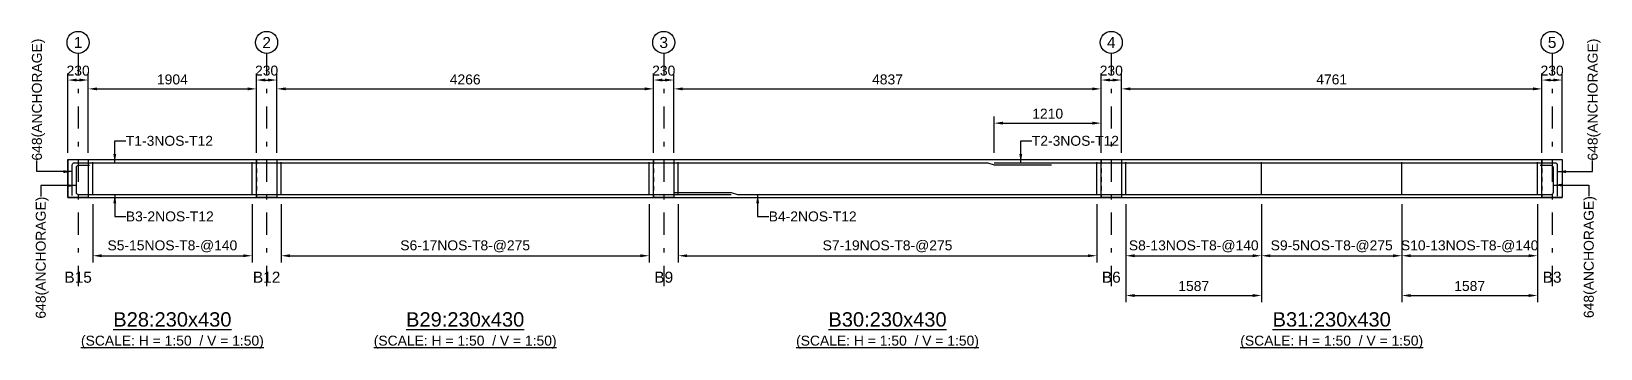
# Model space of a CAD drawing. Header units: inches. Extents: x -828 to 82836, y -189200 to 1700.
# Drawn here: x -828 to 34704, y -180675 to -173500 of the extents above; entities that cross this region are included whole.
import ezdxf
from ezdxf.enums import TextEntityAlignment as Align

# ---------------------------------------------------------------- set-up
doc = ezdxf.new("R2010")
doc.units = ezdxf.units.IN
doc.header["$LTSCALE"] = 1000
doc.header["$MEASUREMENT"] = 0
doc.linetypes.add('SCCenter', pattern=[1.2, 0.5, -0.3, 0.1, -0.3])
doc.linetypes.add('SCHidden', pattern=[0.2, 0.1, -0.1])
for name, color, linetype in [('Concrete Line', 2, 'Continuous'), ('Dimension', 31, 'Continuous'), ('Grid', 8, 'Continuous'), ('Labels', 4, 'Continuous'), ('Labels_Support', 4, 'Continuous'), ('Link', 225, 'Continuous'), ('Reinforcement', 4, 'Continuous'), ('Text', 31, 'Continuous')]:
    doc.layers.add(name, color=color, linetype=linetype)
doc.styles.add('SC-SansSerif', font='SansSerif')
doc.styles.get("Standard").update_dxf_attribs({"font": 'txt.shx'})
doc.dimstyles.new('SCBBSDimStyl', dxfattribs={"dimtxt": 225, "dimasz": 200, "dimexe": 150, "dimexo": 150, "dimgap": 100, "dimtad": 1, "dimtoh": 1, "dimdec": 0, "dimzin": 0, "dimdsep": 46, "dimtxsty": 'SC-SansSerif', "dimcen": 0.09, "dimclrd": 8, "dimclre": 8, "dimclrt": 31, "dimadec": 0, "dimazin": 0, "dimtfac": 1, "dimtdec": 0, "dimtix": 1, "dimtofl": 0, "dimtmove": 0, "dimatfit": 3, "dimfxl": 1, "dimtolj": 1, "dimtzin": 0, "dimarcsym": 0})
doc.dimstyles.get("Standard").update_dxf_attribs({"dimtxt": 0.18, "dimasz": 200, "dimexe": 0.18, "dimexo": 0.0625, "dimgap": 0.09, "dimtad": 0, "dimtih": 1, "dimtoh": 1, "dimdec": 4, "dimzin": 0, "dimdsep": 46, "dimtxsty": 'Standard', "dimcen": 0.09, "dimadec": 0, "dimazin": 0, "dimtfac": 1, "dimtdec": 4, "dimtofl": 0, "dimtmove": 0, "dimatfit": 3, "dimfxl": 1, "dimtolj": 1, "dimtzin": 0, "dimarcsym": 0})

# ---------------------------------------------------------------- blocks, each defined once
blk = doc.blocks.new('*D130')
at = {"color": 8, "linetype": 'ByBlock', "lineweight": -2}
for p, q in [((560, -177410), (560, -178725)), ((4168, -177410), (4168, -178725)), ((760, -178575), (3968, -178575))]:
    blk.add_line(p, q, dxfattribs=at)
at = {"color": 8}
for points in [[(560, -178575), (760, -178542), (760, -178608)], [(4168, -178575), (3968, -178608), (3968, -178542)]]:
    blk.add_solid(points, dxfattribs=at)
at = {"layer": 'DEFPOINTS', "color": 31}
for p in [(560, -177260), (4168, -177260), (560, -178575)]:
    blk.add_point(p, dxfattribs=at)
at = {"color": 31, "insert": (2364, -178362), "char_height": 225, "attachment_point": 5, "style": 'SC-SansSerif'}
blk.add_mtext('\\A1;S5-15NOS-T8-@140', dxfattribs=at)
blk = doc.blocks.new('*D131')
at = {"color": 8, "linetype": 'ByBlock', "lineweight": -2}
for p, q in [((4828, -177410), (4828, -178725)), ((13160, -177410), (13160, -178725)), ((5028, -178575), (12960, -178575))]:
    blk.add_line(p, q, dxfattribs=at)
at = {"color": 8}
for points in [[(4828, -178575), (5028, -178542), (5028, -178608)], [(13160, -178575), (12960, -178608), (12960, -178542)]]:
    blk.add_solid(points, dxfattribs=at)
at = {"layer": 'DEFPOINTS', "color": 31}
for p in [(4828, -177260), (13160, -177260), (4828, -178575)]:
    blk.add_point(p, dxfattribs=at)
at = {"color": 31, "insert": (8994, -178362), "char_height": 225, "attachment_point": 5, "style": 'SC-SansSerif'}
blk.add_mtext('\\A1;S6-17NOS-T8-@275', dxfattribs=at)
blk = doc.blocks.new('*D132')
at = {"color": 8, "linetype": 'ByBlock', "lineweight": -2}
for p, q in [((13820, -177410), (13820, -178725)), ((23294, -177410), (23294, -178725)), ((14020, -178575), (23094, -178575))]:
    blk.add_line(p, q, dxfattribs=at)
at = {"color": 8}
for points in [[(13820, -178575), (14020, -178542), (14020, -178608)], [(23294, -178575), (23094, -178608), (23094, -178542)]]:
    blk.add_solid(points, dxfattribs=at)
at = {"layer": 'DEFPOINTS', "color": 31}
for p in [(13820, -177260), (23294, -177260), (13820, -178575)]:
    blk.add_point(p, dxfattribs=at)
at = {"color": 31, "insert": (18557, -178362), "char_height": 225, "attachment_point": 5, "style": 'SC-SansSerif'}
blk.add_mtext('\\A1;S7-19NOS-T8-@275', dxfattribs=at)
blk = doc.blocks.new('*D133')
at = {"color": 8, "linetype": 'ByBlock', "lineweight": -2}
for p, q in [((23954, -177410), (23954, -178725)), ((27028, -177410), (27028, -178725)), ((24154, -178575), (26828, -178575))]:
    blk.add_line(p, q, dxfattribs=at)
at = {"color": 8}
for points in [[(23954, -178575), (24154, -178542), (24154, -178608)], [(27028, -178575), (26828, -178608), (26828, -178542)]]:
    blk.add_solid(points, dxfattribs=at)
at = {"layer": 'DEFPOINTS', "color": 31}
for p in [(23954, -177260), (27028, -177260), (23954, -178575)]:
    blk.add_point(p, dxfattribs=at)
at = {"color": 31, "insert": (25491, -178362), "char_height": 225, "attachment_point": 5, "style": 'SC-SansSerif'}
blk.add_mtext('\\A1;S8-13NOS-T8-@140', dxfattribs=at)
blk = doc.blocks.new('*D134')
at = {"color": 8, "linetype": 'ByBlock', "lineweight": -2}
for p, q in [((23954, -177410), (23954, -179625)), ((27028, -177410), (27028, -179625)), ((24154, -179475), (26828, -179475))]:
    blk.add_line(p, q, dxfattribs=at)
at = {"color": 8}
for points in [[(23954, -179475), (24154, -179442), (24154, -179508)], [(27028, -179475), (26828, -179508), (26828, -179442)]]:
    blk.add_solid(points, dxfattribs=at)
at = {"layer": 'DEFPOINTS', "color": 31}
for p in [(23954, -177260), (27028, -177260), (23954, -179475)]:
    blk.add_point(p, dxfattribs=at)
at = {"color": 31, "insert": (25491, -179262), "char_height": 225, "attachment_point": 5, "style": 'SC-SansSerif'}
blk.add_mtext('\\A1;1587', dxfattribs=at)
blk = doc.blocks.new('*D135')
at = {"color": 8, "linetype": 'ByBlock', "lineweight": -2}
for p, q in [((27028, -177410), (27028, -178725)), ((30202, -177410), (30202, -178725)), ((27228, -178575), (30002, -178575))]:
    blk.add_line(p, q, dxfattribs=at)
at = {"color": 8}
for points in [[(27028, -178575), (27228, -178542), (27228, -178608)], [(30202, -178575), (30002, -178608), (30002, -178542)]]:
    blk.add_solid(points, dxfattribs=at)
at = {"layer": 'DEFPOINTS', "color": 31}
for p in [(27028, -177260), (30202, -177260), (27028, -178575)]:
    blk.add_point(p, dxfattribs=at)
at = {"color": 31, "insert": (28615, -178362), "char_height": 225, "attachment_point": 5, "style": 'SC-SansSerif'}
blk.add_mtext('\\A1;S9-5NOS-T8-@275', dxfattribs=at)
blk = doc.blocks.new('*D136')
at = {"color": 8, "linetype": 'ByBlock', "lineweight": -2}
for p, q in [((30202, -177410), (30202, -178725)), ((33276, -177410), (33276, -178725)), ((30402, -178575), (33076, -178575))]:
    blk.add_line(p, q, dxfattribs=at)
at = {"color": 8}
for points in [[(30202, -178575), (30402, -178542), (30402, -178608)], [(33276, -178575), (33076, -178608), (33076, -178542)]]:
    blk.add_solid(points, dxfattribs=at)
at = {"layer": 'DEFPOINTS', "color": 31}
for p in [(30202, -177260), (33276, -177260), (30202, -178575)]:
    blk.add_point(p, dxfattribs=at)
at = {"color": 31, "insert": (31739, -178362), "char_height": 225, "attachment_point": 5, "style": 'SC-SansSerif'}
blk.add_mtext('\\A1;S10-13NOS-T8-@140', dxfattribs=at)
blk = doc.blocks.new('*D137')
at = {"color": 8, "linetype": 'ByBlock', "lineweight": -2}
for p, q in [((30202, -177410), (30202, -179625)), ((33276, -177410), (33276, -179625)), ((30402, -179475), (33076, -179475))]:
    blk.add_line(p, q, dxfattribs=at)
at = {"color": 8}
for points in [[(30202, -179475), (30402, -179442), (30402, -179508)], [(33276, -179475), (33076, -179508), (33076, -179442)]]:
    blk.add_solid(points, dxfattribs=at)
at = {"layer": 'DEFPOINTS', "color": 31}
for p in [(30202, -177260), (33276, -177260), (30202, -179475)]:
    blk.add_point(p, dxfattribs=at)
at = {"color": 31, "insert": (31739, -179262), "char_height": 225, "attachment_point": 5, "style": 'SC-SansSerif'}
blk.add_mtext('\\A1;1587', dxfattribs=at)
blk = doc.blocks.new('*D138')
at = {"color": 8, "linetype": 'ByBlock', "lineweight": -2}
for p, q in [((20974, -176250), (20974, -175425)), ((23394, -176250), (23394, -175425)), ((21174, -175575), (23194, -175575))]:
    blk.add_line(p, q, dxfattribs=at)
at = {"color": 8}
for points in [[(20974, -175575), (21174, -175542), (21174, -175608)], [(23394, -175575), (23194, -175608), (23194, -175542)]]:
    blk.add_solid(points, dxfattribs=at)
at = {"layer": 'DEFPOINTS', "color": 31}
for p in [(20974, -175575), (20974, -176400), (23394, -176400)]:
    blk.add_point(p, dxfattribs=at)
at = {"color": 31, "insert": (22184, -175362), "char_height": 225, "attachment_point": 5, "style": 'SC-SansSerif'}
blk.add_mtext('\\A1;1210', dxfattribs=at)
blk = doc.blocks.new('*D141')
at = {"color": 8, "linetype": 'ByBlock', "lineweight": -2}
for p, q in [((460, -176250), (460, -174650)), ((660, -174800), (4068, -174800)), ((4268, -176250), (4268, -174650))]:
    blk.add_line(p, q, dxfattribs=at)
at = {"color": 8}
for points in [[(460, -174800), (660, -174767), (660, -174833)], [(4268, -174800), (4068, -174833), (4068, -174767)]]:
    blk.add_solid(points, dxfattribs=at)
at = {"layer": 'DEFPOINTS', "color": 31}
for p in [(460, -174800), (460, -176400), (4268, -176400)]:
    blk.add_point(p, dxfattribs=at)
at = {"color": 31, "insert": (2364, -174588), "char_height": 225, "attachment_point": 5, "style": 'SC-SansSerif'}
blk.add_mtext('\\A1;1904', dxfattribs=at)
blk = doc.blocks.new('*D142')
at = {"color": 8, "linetype": 'ByBlock', "lineweight": -2}
for p, q in [((4728, -176250), (4728, -174650)), ((4928, -174800), (13060, -174800)), ((13260, -176250), (13260, -174650))]:
    blk.add_line(p, q, dxfattribs=at)
at = {"color": 8}
for points in [[(4728, -174800), (4928, -174767), (4928, -174833)], [(13260, -174800), (13060, -174833), (13060, -174767)]]:
    blk.add_solid(points, dxfattribs=at)
at = {"layer": 'DEFPOINTS', "color": 31}
for p in [(4728, -174800), (4728, -176400), (13260, -176400)]:
    blk.add_point(p, dxfattribs=at)
at = {"color": 31, "insert": (8994, -174588), "char_height": 225, "attachment_point": 5, "style": 'SC-SansSerif'}
blk.add_mtext('\\A1;4266', dxfattribs=at)
blk = doc.blocks.new('*D143')
at = {"color": 8, "linetype": 'ByBlock', "lineweight": -2}
for p, q in [((13720, -176250), (13720, -174650)), ((13920, -174800), (23194, -174800)), ((23394, -176250), (23394, -174650))]:
    blk.add_line(p, q, dxfattribs=at)
at = {"color": 8}
for points in [[(13720, -174800), (13920, -174767), (13920, -174833)], [(23394, -174800), (23194, -174833), (23194, -174767)]]:
    blk.add_solid(points, dxfattribs=at)
at = {"layer": 'DEFPOINTS', "color": 31}
for p in [(13720, -174800), (13720, -176400), (23394, -176400)]:
    blk.add_point(p, dxfattribs=at)
at = {"color": 31, "insert": (18557, -174588), "char_height": 225, "attachment_point": 5, "style": 'SC-SansSerif'}
blk.add_mtext('\\A1;4837', dxfattribs=at)
blk = doc.blocks.new('*D144')
at = {"color": 8, "linetype": 'ByBlock', "lineweight": -2}
for p, q in [((23854, -176250), (23854, -174650)), ((24054, -174800), (33176, -174800)), ((33376, -176250), (33376, -174650))]:
    blk.add_line(p, q, dxfattribs=at)
at = {"color": 8}
for points in [[(23854, -174800), (24054, -174767), (24054, -174833)], [(33376, -174800), (33176, -174833), (33176, -174767)]]:
    blk.add_solid(points, dxfattribs=at)
at = {"layer": 'DEFPOINTS', "color": 31}
for p in [(23854, -174800), (23854, -176400), (33376, -176400)]:
    blk.add_point(p, dxfattribs=at)
at = {"color": 31, "insert": (28615, -174588), "char_height": 225, "attachment_point": 5, "style": 'SC-SansSerif'}
blk.add_mtext('\\A1;4761', dxfattribs=at)
blk = doc.blocks.new('*D145')
at = {"color": 8, "linetype": 'ByBlock', "lineweight": -2}
for p, q in [((0, -176250), (0, -174450)), ((460, -176250), (460, -174450)), ((200, -174600), (260, -174600))]:
    blk.add_line(p, q, dxfattribs=at)
at = {"color": 8}
for points in [[(0, -174600), (200, -174567), (200, -174633)], [(460, -174600), (260, -174633), (260, -174567)]]:
    blk.add_solid(points, dxfattribs=at)
at = {"layer": 'DEFPOINTS', "color": 31}
for p in [(0, -174600), (0, -176400), (460, -176400)]:
    blk.add_point(p, dxfattribs=at)
at = {"color": 31, "insert": (230, -174388), "char_height": 225, "attachment_point": 5, "style": 'SC-SansSerif'}
blk.add_mtext('\\A1;230', dxfattribs=at)
blk = doc.blocks.new('*D146')
at = {"color": 8, "linetype": 'ByBlock', "lineweight": -2}
for p, q in [((4268, -176250), (4268, -174450)), ((4728, -176250), (4728, -174450)), ((4468, -174600), (4528, -174600))]:
    blk.add_line(p, q, dxfattribs=at)
at = {"color": 8}
for points in [[(4268, -174600), (4468, -174567), (4468, -174633)], [(4728, -174600), (4528, -174633), (4528, -174567)]]:
    blk.add_solid(points, dxfattribs=at)
at = {"layer": 'DEFPOINTS', "color": 31}
for p in [(4268, -174600), (4268, -176400), (4728, -176400)]:
    blk.add_point(p, dxfattribs=at)
at = {"color": 31, "insert": (4498, -174388), "char_height": 225, "attachment_point": 5, "style": 'SC-SansSerif'}
blk.add_mtext('\\A1;230', dxfattribs=at)
blk = doc.blocks.new('*D147')
at = {"color": 8, "linetype": 'ByBlock', "lineweight": -2}
for p, q in [((13260, -176250), (13260, -174450)), ((13720, -176250), (13720, -174450)), ((13460, -174600), (13520, -174600))]:
    blk.add_line(p, q, dxfattribs=at)
at = {"color": 8}
for points in [[(13260, -174600), (13460, -174567), (13460, -174633)], [(13720, -174600), (13520, -174633), (13520, -174567)]]:
    blk.add_solid(points, dxfattribs=at)
at = {"layer": 'DEFPOINTS', "color": 31}
for p in [(13260, -174600), (13260, -176400), (13720, -176400)]:
    blk.add_point(p, dxfattribs=at)
at = {"color": 31, "insert": (13490, -174388), "char_height": 225, "attachment_point": 5, "style": 'SC-SansSerif'}
blk.add_mtext('\\A1;230', dxfattribs=at)
blk = doc.blocks.new('*D148')
at = {"color": 8, "linetype": 'ByBlock', "lineweight": -2}
for p, q in [((23394, -176250), (23394, -174450)), ((23854, -176250), (23854, -174450)), ((23594, -174600), (23654, -174600))]:
    blk.add_line(p, q, dxfattribs=at)
at = {"color": 8}
for points in [[(23394, -174600), (23594, -174567), (23594, -174633)], [(23854, -174600), (23654, -174633), (23654, -174567)]]:
    blk.add_solid(points, dxfattribs=at)
at = {"layer": 'DEFPOINTS', "color": 31}
for p in [(23394, -174600), (23394, -176400), (23854, -176400)]:
    blk.add_point(p, dxfattribs=at)
at = {"color": 31, "insert": (23624, -174388), "char_height": 225, "attachment_point": 5, "style": 'SC-SansSerif'}
blk.add_mtext('\\A1;230', dxfattribs=at)
blk = doc.blocks.new('*D149')
at = {"color": 8, "linetype": 'ByBlock', "lineweight": -2}
for p, q in [((33376, -176250), (33376, -174450)), ((33836, -176250), (33836, -174450)), ((33576, -174600), (33636, -174600))]:
    blk.add_line(p, q, dxfattribs=at)
at = {"color": 8}
for points in [[(33376, -174600), (33576, -174567), (33576, -174633)], [(33836, -174600), (33636, -174633), (33636, -174567)]]:
    blk.add_solid(points, dxfattribs=at)
at = {"layer": 'DEFPOINTS', "color": 31}
for p in [(33376, -174600), (33376, -176400), (33836, -176400)]:
    blk.add_point(p, dxfattribs=at)
at = {"color": 31, "insert": (33606, -174388), "char_height": 225, "attachment_point": 5, "style": 'SC-SansSerif'}
blk.add_mtext('\\A1;230', dxfattribs=at)

msp = doc.modelspace()

# ---------------------------------------------------------------- linework, layer by layer
at = {"layer": 'Concrete Line'}
for points in [[(0, -176400), (460, -176400)], [(0, -176400), (0, -177260)], [(460, -176400), (4268, -176400)], [(4268, -176400), (4728, -176400)], [(4728, -176400), (13260, -176400)], [(13260, -176400), (13720, -176400)], [(13720, -176400), (23394, -176400)], [(23394, -176400), (23854, -176400)], [(23854, -176400), (33376, -176400)], [(33376, -176400), (33836, -176400)], [(33836, -176400), (33836, -177260)], [(0, -177260), (460, -177260)], [(460, -177260), (4268, -177260)], [(4268, -177260), (4728, -177260)], [(4728, -177260), (13260, -177260)], [(13260, -177260), (13720, -177260)], [(13720, -177260), (23394, -177260)], [(23394, -177260), (23854, -177260)], [(23854, -177260), (33376, -177260)], [(33376, -177260), (33836, -177260)]]:
    msp.add_lwpolyline(points, dxfattribs=at)
for points in [[(0, -176400), (460, -176400), (460, -176400), (460, -177260), (460, -177260), (0, -177260), (0, -177260), (0, -176400)], [(4268, -177260), (4268, -176400), (4268, -176400), (4728, -176400), (4728, -176400), (4728, -177260), (4728, -177260), (4268, -177260)], [(13260, -177260), (13260, -176400), (13260, -176400), (13720, -176400), (13720, -176400), (13720, -177260), (13720, -177260), (13260, -177260)], [(23394, -177260), (23394, -176400), (23394, -176400), (23854, -176400), (23854, -176400), (23854, -177260), (23854, -177260), (23394, -177260)], [(33376, -176400), (33836, -176400), (33836, -176400), (33836, -177260), (33836, -177260), (33376, -177260), (33376, -177260), (33376, -176400)]]:
    msp.add_lwpolyline(points, close=True, dxfattribs=at)
at = {"layer": 'Concrete Line', "linetype": 'SCHidden'}
for points in [[(0, -176400), (460, -176400), (460, -176400), (460, -177260), (460, -177260), (0, -177260), (0, -177260), (0, -176400)], [(4268, -177260), (4268, -176400), (4268, -176400), (4728, -176400), (4728, -176400), (4728, -177260), (4728, -177260), (4268, -177260)], [(13260, -177260), (13260, -176400), (13260, -176400), (13720, -176400), (13720, -176400), (13720, -177260), (13720, -177260), (13260, -177260)], [(23394, -177260), (23394, -176400), (23394, -176400), (23854, -176400), (23854, -176400), (23854, -177260), (23854, -177260), (23394, -177260)], [(33376, -176400), (33836, -176400), (33836, -176400), (33836, -177260), (33836, -177260), (33376, -177260), (33376, -177260), (33376, -176400)]]:
    msp.add_lwpolyline(points, close=True, dxfattribs=at)
at = {"layer": 'Concrete Line', "color": 8, "linetype": 'SCHidden'}
for points in [[(460, -176400), (460, -177260)], [(4268, -176400), (4268, -177260)], [(4728, -176400), (4728, -177260)], [(13260, -176400), (13260, -177260)], [(13720, -176400), (13720, -177260)], [(23394, -176400), (23394, -177260)], [(23854, -176400), (23854, -177260)], [(33376, -176400), (33376, -177260)]]:
    msp.add_lwpolyline(points, dxfattribs=at)
at = {"layer": 'Grid', "linetype": 'SCCenter'}
for p, q in [((230, -174000), (230, -179260)), ((4498, -174000), (4498, -179260)), ((13490, -174000), (13490, -179260)), ((23624, -174000), (23624, -179260)), ((33606, -174000), (33606, -179260))]:
    msp.add_line(p, q, dxfattribs=at)
at = {"layer": 'Grid'}
for centre in [(230, -173750), (4498, -173750), (13490, -173750), (23624, -173750), (33606, -173750)]:
    msp.add_circle(centre, 250, dxfattribs=at)
at = {"layer": 'Link'}
for p, q in [((560, -177200), (560, -176460)), ((4168, -177200), (4168, -176460)), ((4828, -177200), (4828, -176460)), ((13160, -177200), (13160, -176460)), ((13820, -177200), (13820, -176460)), ((23294, -177200), (23294, -176460)), ((23954, -177200), (23954, -176460)), ((27028, -177200), (27028, -176460)), ((30202, -177200), (30202, -176460)), ((33276, -177200), (33276, -176460))]:
    msp.add_line(p, q, dxfattribs=at)
at = {"layer": 'Reinforcement'}
for points in [[(96, -177212), (96, -176522, -0.4142136), (146, -176472), (20830.5, -176472), (20974.5, -176516), (22270.5, -176516)], [(484, -176536), (234, -176536, 0.4142136), (184, -176586), (184, -177138, 0.4142136), (234, -177188), (15017, -177188)], [(13721, -177144), (15017, -177144), (15161, -177188), (33586, -177188, 0.4142136), (33636, -177138), (33636, -176586, 0.4142136), (33586, -176536), (33336, -176536)], [(20974.5, -176472), (33674, -176472, -0.4142136), (33724, -176522), (33724, -177228)]]:
    msp.add_lwpolyline(points, format="xyb", dxfattribs=at)

# ---------------------------------------------------------------- texts
at = {"layer": 'Grid', "style": 'SC-SansSerif'}
for s, p in [('1', (230, -173750)), ('2', (4498, -173750)), ('3', (13490, -173750)), ('4', (23624, -173750)), ('5', (33606, -173750))]:
    msp.add_text(s, height=250, dxfattribs=at).set_placement(p, align=Align.MIDDLE)
at = {"layer": 'Labels', "style": 'SC-SansSerif'}
for s, p in [('%%uB28:230x430', (2364, -180275)), ('%%uB29:230x430', (8994, -180275)), ('%%uB30:230x430', (18557, -180275)), ('%%uB31:230x430', (28615, -180275))]:
    msp.add_text(s, height=325, dxfattribs=at).set_placement(p, align=Align.BOTTOM_CENTER)
at = {"layer": 'Labels_Support', "style": 'SC-SansSerif'}
for s, p in [('B15', (230, -179260)), ('B12', (4498, -179260)), ('B9', (13490, -179260)), ('B6', (23624, -179260)), ('B3', (33606, -179260))]:
    msp.add_text(s, height=250, dxfattribs=at).set_placement(p, align=Align.BOTTOM_CENTER)
at = {"layer": 'Text', "style": 'SC-SansSerif'}
for p in [(-704, -176422), (34524, -176422)]:
    msp.add_text('648(ANCHORAGE)', height=225, rotation=90, dxfattribs=at).set_placement(p, align=Align.MIDDLE_LEFT)
for s, p in [('T1-3NOS-T12', (1310, -175975)), ('T2-3NOS-T12', (21824.5, -175975)), ('B3-2NOS-T12', (1310, -177685)), ('B4-2NOS-T12', (15867, -177685))]:
    msp.add_text(s, height=225, dxfattribs=at).set_placement(p, align=Align.MIDDLE_LEFT)
for p in [(-616, -177238), (34436, -177226)]:
    msp.add_text('648(ANCHORAGE)', height=225, rotation=90, dxfattribs=at).set_placement(p, align=Align.MIDDLE_RIGHT)
for p in [(2364, -180675), (8994, -180675), (18557, -180675), (28615, -180675)]:
    msp.add_text('%%u(SCALE: H = 1:50  / V = 1:50)', height=225, dxfattribs=at).set_placement(p, align=Align.BOTTOM_CENTER)

# ---------------------------------------------------------------- dimensions: what is measured, and where the dimension line sits
at = {"layer": 'Dimension'}
for base, p1, p2, text, picture, middle in [((460, -174600), (0, -176400), (460, -176400), '230', '*D145', (230, -174600)), ((4268, -174800), (460, -176400), (4268, -176400), '1904', '*D141', (2364, -174800)), ((4728, -174600), (4268, -176400), (4728, -176400), '230', '*D146', (4498, -174600)), ((13260, -174800), (4728, -176400), (13260, -176400), '4266', '*D142', (8994, -174800)), ((13720, -174600), (13260, -176400), (13720, -176400), '230', '*D147', (13490, -174600)), ((23394, -174800), (13720, -176400), (23394, -176400), '4837', '*D143', (18557, -174800)), ((23854, -174600), (23394, -176400), (23854, -176400), '230', '*D148', (23624, -174600)), ((33376, -174800), (23854, -176400), (33376, -176400), '4761', '*D144', (28615, -174800)), ((33836, -174600), (33376, -176400), (33836, -176400), '230', '*D149', (33606, -174600)), ((23393.5, -175575), (20973.5, -176400), (23393.5, -176400), '1210', '*D138', (22183.5, -175575)), ((4168, -178575), (560, -177260), (4168, -177260), 'S5-15NOS-T8-@140', '*D130', (2364, -178575)), ((13160, -178575), (4828, -177260), (13160, -177260), 'S6-17NOS-T8-@275', '*D131', (8994, -178575)), ((23294, -178575), (13820, -177260), (23294, -177260), 'S7-19NOS-T8-@275', '*D132', (18557, -178575)), ((27028, -178575), (23954, -177260), (27028, -177260), 'S8-13NOS-T8-@140', '*D133', (25491, -178575)), ((27028, -179475), (23954, -177260), (27028, -177260), '1587', '*D134', (25491, -179475)), ((30202, -178575), (27028, -177260), (30202, -177260), 'S9-5NOS-T8-@275', '*D135', (28615, -178575)), ((33276, -178575), (30202, -177260), (33276, -177260), 'S10-13NOS-T8-@140', '*D136', (31739, -178575)), ((33276, -179475), (30202, -177260), (33276, -177260), '1587', '*D137', (31739, -179475))]:
    dim = msp.add_linear_dim(base=base, p1=p1, p2=p2, text=text, dimstyle='SCBBSDimStyl', dxfattribs=at)
    dim.commit()
    dim.dimension.update_dxf_attribs({"geometry": picture, "text_midpoint": middle})

# ---------------------------------------------------------------- leaders
at = {"layer": 'Dimension', "color": 8}
for points in [[(1060, -176472), (1060, -175975), (1310, -175975)], [(21574.5, -176472), (21574.5, -175975), (21824.5, -175975)], [(96, -176672), (-704, -176672), (-704, -176422)], [(33724, -176672), (34524, -176672), (34524, -176422)], [(33636, -176976), (34436, -176976), (34436, -177226)], [(184, -176988), (-616, -176988), (-616, -177238)], [(1060, -177188), (1060, -177685), (1310, -177685)], [(15617, -177188), (15617, -177685), (15867, -177685)]]:
    msp.add_leader(points, dimstyle='Standard', dxfattribs=at)

doc.saveas('drawing.dxf')
